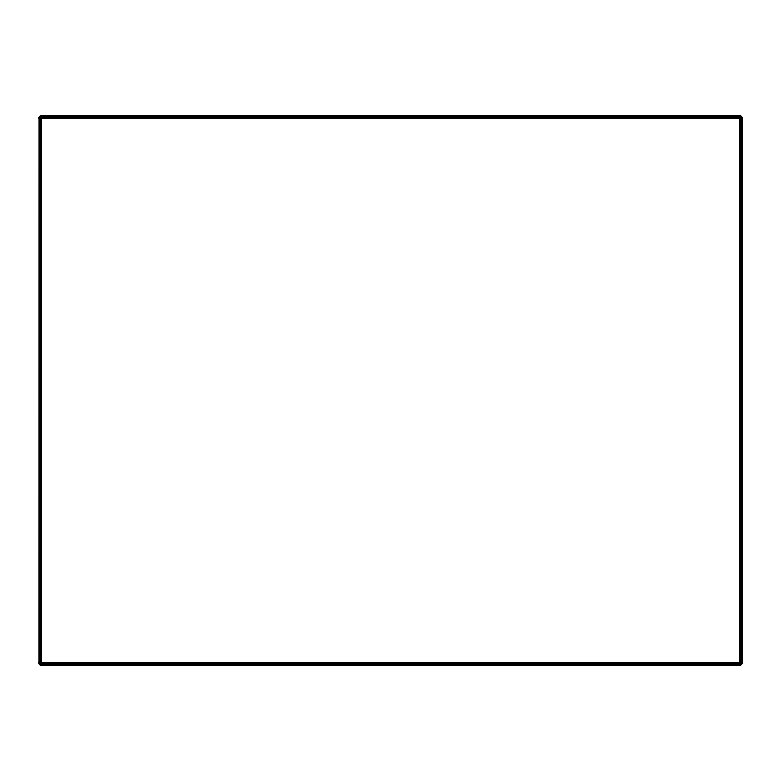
<?xml version="1.0" encoding="UTF-8"?>
<svg xmlns="http://www.w3.org/2000/svg" width="781" height="781" viewBox="0 0 781 781"><rect width="100%" height="100%" fill="white"/><g stroke="black" fill="none" stroke-linecap="round" stroke-linejoin="round"><path stroke-width="1.17" d="M39.128 117.56L39.05 118.126L741.95 118.126L741.95 662.874L741.306 664.426L739.753 665.07L41.247 665.07L39.694 664.426L39.05 662.874L39.128 118.126C39.265 115.861 39.079 118.771 41.247 118.126C41.286 114.846 38.454 116.681 41.247 118.126L40.143 116.223M41.247 665.07L41.247 115.93L739.753 115.93L740.32 116.008L739.753 118.126L741.872 117.56L741.95 118.126M40.68 664.992L41.247 662.874L39.128 663.44M741.872 117.56L741.657 117.033L739.753 118.126L740.847 116.223L740.32 116.008M40.153 664.777L41.247 662.874L39.343 663.967M741.306 664.426L741.589 663.938M39.694 664.426L41.247 662.874M739.753 118.126L741.306 116.574L740.818 116.291M40.68 116.008L41.247 116.008M39.05 662.874L741.95 662.874M41.247 664.992L739.753 664.992M741.872 663.44L739.753 662.874L740.32 664.992M40.182 664.709L40.7 664.924M41.247 118.126L39.411 117.062M740.857 664.777L739.753 662.874L741.657 663.967M739.753 662.874L741.257 664.377M741.306 116.574L741.872 118.126L741.872 662.874M739.753 115.93L739.753 665.07M39.411 117.638L39.343 662.874L39.899 664.221L41.247 664.777L739.753 664.777L741.101 664.221L741.657 662.874L741.657 118.126L741.101 116.779L739.753 116.223L41.247 116.223L39.411 117.638M39.743 117.726L40.153 663.967L740.857 663.967L740.847 117.033L41.247 116.574L39.743 117.726M40.182 117.843L40.466 663.655L740.534 663.655L740.534 117.345L41.247 117.033L40.182 117.843M40.7 117.98L40.846 663.274L740.154 663.274L740.154 117.726L40.7 117.98"/></g></svg>
